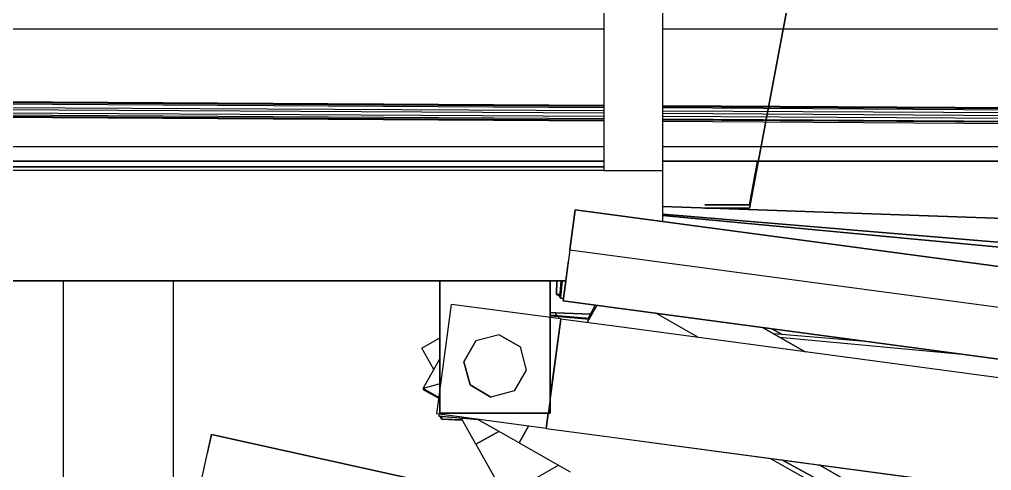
# Model space of a CAD drawing. Extents: x -32 to 51.8, y -51.6 to -5.5.
# Drawn here: x 42.97 to 44.292, y -21.286 to -20.673 of the extents above; entities that cross this region are included whole.
import ezdxf

# ---------------------------------------------------------------- set-up
doc = ezdxf.new("R2010")
doc.units = 0
doc.header["$MEASUREMENT"] = 0
doc.layers.get('0').update_dxf_attribs({"linetype": 'CONTINUOUS'})

msp = doc.modelspace()

# ---------------------------------------------------------------- linework, layer by layer
for p, q in [((43.7649, -20.2906), (43.7649, -20.8785)), ((43.8449, -20.8785), (43.8449, -20.2906)), ((43.9627, -20.9299), (44.0278, -20.5845)), ((44.0278, -20.5845), (43.9627, -20.9299)), ((40.5122, -20.6859), (43.7649, -20.6859)), ((40.5122, -20.6859), (43.7649, -20.6859)), ((43.8449, -20.6859), (49.432, -20.6859)), ((43.8449, -20.6859), (49.432, -20.6859)), ((40.5122, -20.77), (43.7649, -20.7896)), ((40.5122, -20.7732), (43.7649, -20.7928)), ((43.7649, -20.7915), (40.5122, -20.7732)), ((40.5122, -20.781), (43.7649, -20.8004)), ((43.7649, -20.7974), (40.5122, -20.781)), ((43.7649, -20.805), (40.5139, -20.7887)), ((40.5139, -20.7887), (43.7649, -20.8081)), ((43.7649, -20.81), (40.5146, -20.792)), ((40.5146, -20.792), (43.7649, -20.8112)), ((43.8449, -20.7901), (48.5711, -20.8186)), ((48.5711, -20.8186), (43.8449, -20.792)), ((43.8449, -20.7932), (48.57, -20.8216)), ((48.57, -20.8216), (43.8449, -20.7978)), ((43.8449, -20.8009), (48.5672, -20.8291)), ((48.5672, -20.8291), (43.8449, -20.8054)), ((43.8449, -20.8085), (48.5645, -20.8366)), ((48.5645, -20.8366), (43.8449, -20.8104)), ((43.8449, -20.8117), (48.5633, -20.8397)), ((40.5122, -20.8459), (43.7649, -20.8459)), ((43.8449, -20.8459), (48.615, -20.8459)), ((38.6696, -20.8659), (43.7649, -20.8659)), ((43.7649, -20.8659), (38.6696, -20.8659)), ((43.7649, -20.8659), (41.5016, -20.8659)), ((48.7807, -20.8659), (43.8449, -20.8659)), ((43.8449, -20.8659), (48.7807, -20.8659)), ((48.7807, -20.8659), (43.8449, -20.8659)), ((43.9627, -20.9299), (43.9748, -20.8659)), ((43.9748, -20.8659), (43.9627, -20.9299)), ((43.9627, -20.9253), (43.9739, -20.8659)), ((43.9739, -20.8659), (43.9627, -20.9253)), ((43.9627, -20.9253), (43.9739, -20.8659)), ((43.9739, -20.8659), (43.9627, -20.9253)), ((43.9627, -20.9299), (43.9747, -20.8659)), ((43.9748, -20.8659), (43.9627, -20.9299)), ((43.9627, -20.9299), (43.9748, -20.8659)), ((43.9748, -20.8659), (43.9627, -20.9299)), ((43.9627, -20.9253), (43.9739, -20.8659)), ((43.9739, -20.8659), (43.9627, -20.9253)), ((43.9627, -20.9253), (43.9739, -20.8659)), ((43.9739, -20.8659), (43.9627, -20.9253)), ((43.9627, -20.9299), (43.9747, -20.8659)), ((43.9748, -20.8659), (43.9627, -20.9299)), ((43.9627, -20.9299), (43.9748, -20.8659)), ((43.9748, -20.8659), (43.9627, -20.9299)), ((43.9627, -20.9253), (43.9739, -20.8659)), ((43.9739, -20.8659), (43.9627, -20.9253)), ((43.9627, -20.9253), (43.9739, -20.8659)), ((43.9739, -20.8659), (43.9627, -20.9253)), ((43.9627, -20.9299), (43.9747, -20.8659)), ((43.9748, -20.8659), (43.9627, -20.9299)), ((43.9627, -20.9299), (43.9748, -20.8659)), ((43.9748, -20.8659), (43.9627, -20.9299)), ((43.9627, -20.9299), (43.9748, -20.8659)), ((43.9748, -20.8659), (43.9627, -20.9299)), ((43.9627, -20.9299), (43.9747, -20.8659)), ((43.9748, -20.8659), (43.9627, -20.9299)), ((43.9627, -20.9299), (43.9747, -20.8659)), ((43.9748, -20.8659), (43.9627, -20.9299)), ((43.9627, -20.9299), (43.9748, -20.8659)), ((43.9748, -20.8659), (43.9627, -20.9299)), ((43.9627, -20.9253), (43.9739, -20.8659)), ((43.9739, -20.8659), (43.9627, -20.9253)), ((43.9627, -20.9253), (43.9739, -20.8659)), ((43.9739, -20.8659), (43.9627, -20.9253)), ((43.9627, -20.9253), (43.9739, -20.8659)), ((43.9739, -20.8659), (43.9627, -20.9253)), ((43.9627, -20.9253), (43.9739, -20.8659)), ((43.9739, -20.8659), (43.9627, -20.9253)), ((43.9627, -20.9253), (43.9739, -20.8659)), ((43.9739, -20.8659), (43.9627, -20.9253)), ((43.9627, -20.9253), (43.9739, -20.8659)), ((43.9739, -20.8659), (43.9627, -20.9253)), ((43.9627, -20.9253), (43.9739, -20.8659)), ((43.9739, -20.8659), (43.9627, -20.9253)), ((43.9627, -20.9253), (43.9739, -20.8659)), ((43.9739, -20.8659), (43.9627, -20.9253)), ((43.9627, -20.9299), (43.9747, -20.8659)), ((43.9748, -20.8659), (43.9627, -20.9299)), ((43.9627, -20.9299), (43.9748, -20.8659)), ((43.9748, -20.8659), (43.9627, -20.9299)), ((43.9627, -20.9299), (43.9748, -20.8659)), ((43.9748, -20.8659), (43.9627, -20.9299)), ((43.9627, -20.9299), (43.9747, -20.8659)), ((43.9748, -20.8659), (43.9627, -20.9299)), ((43.7649, -20.8738), (42.684, -20.8738)), ((42.684, -20.8738), (43.7649, -20.8738)), ((43.7649, -20.8785), (42.684, -20.8785)), ((43.1798, -20.8738), (43.0298, -20.8738)), ((43.0298, -20.8738), (43.0298, -20.8738)), ((43.1798, -20.8738), (43.1798, -20.8738)), ((43.7649, -20.8785), (43.8449, -20.8785)), ((43.8449, -20.8785), (43.8449, -20.8785)), ((43.8449, -20.8785), (43.8449, -20.8785)), ((43.8449, -20.9481), (43.8449, -20.8785)), ((43.8449, -20.8785), (43.8449, -20.8785)), ((43.7188, -20.9863), (43.726, -20.9322)), ((43.726, -20.9322), (43.7188, -20.9863)), ((43.7188, -20.9863), (43.726, -20.9322)), ((43.726, -20.9322), (51.7329, -22.0037)), ((51.7329, -22.0037), (43.726, -20.9322)), ((49.1149, -21.1152), (43.8449, -20.9275)), ((43.8449, -20.9275), (49.1149, -21.1152)), ((43.8449, -20.9275), (49.1149, -21.1152)), ((43.8449, -20.9378), (48.9633, -21.3654)), ((48.9633, -21.3654), (43.8449, -20.9378)), ((43.9022, -20.9253), (43.9022, -20.9253)), ((43.9022, -20.9253), (43.9627, -20.9253)), ((43.9627, -20.9253), (43.9022, -20.9253)), ((43.9627, -20.9253), (43.9022, -20.9253)), ((43.9022, -20.9253), (43.9022, -20.9253)), ((43.9022, -20.9253), (43.9627, -20.9253)), ((43.9627, -20.9253), (43.9022, -20.9253)), ((43.9022, -20.9253), (43.9022, -20.9253)), ((43.9022, -20.9253), (43.9627, -20.9253)), ((43.9022, -20.9253), (43.9022, -20.9253)), ((43.9022, -20.9253), (43.9627, -20.9253)), ((43.9627, -20.9253), (43.9022, -20.9253)), ((43.9627, -20.9253), (43.9022, -20.9253)), ((43.9022, -20.9253), (43.9022, -20.9253)), ((43.9022, -20.9253), (43.9627, -20.9253)), ((43.9022, -20.9253), (43.9022, -20.9253)), ((43.9022, -20.9253), (43.9627, -20.9253)), ((43.9627, -20.9253), (43.9022, -20.9253)), ((43.9022, -20.9253), (43.9022, -20.9253)), ((43.9022, -20.9253), (43.9627, -20.9253)), ((43.9627, -20.9253), (43.9022, -20.9253)), ((43.9627, -20.9253), (43.9022, -20.9253)), ((43.9022, -20.9253), (43.9022, -20.9253)), ((43.9022, -20.9253), (43.9627, -20.9253)), ((43.9022, -20.9253), (43.9022, -20.9253)), ((43.9022, -20.9253), (43.9627, -20.9253)), ((43.9627, -20.9253), (43.9022, -20.9253)), ((43.9627, -20.9253), (43.9022, -20.9253)), ((43.9022, -20.9253), (43.9022, -20.9253)), ((43.9022, -20.9253), (43.9627, -20.9253)), ((43.9022, -20.9253), (43.9022, -20.9253)), ((43.9022, -20.9253), (43.9627, -20.9253)), ((43.9627, -20.9253), (43.9022, -20.9253)), ((43.9627, -20.9253), (43.9022, -20.9253)), ((43.9022, -20.9253), (43.9022, -20.9253)), ((43.9022, -20.9253), (43.9627, -20.9253)), ((43.9022, -20.9253), (43.9022, -20.9253)), ((43.9022, -20.9253), (43.9627, -20.9253)), ((43.9627, -20.9253), (43.9022, -20.9253)), ((43.9627, -20.9253), (43.9022, -20.9253)), ((43.9022, -20.9253), (43.9022, -20.9253)), ((43.9022, -20.9253), (43.9627, -20.9253)), ((43.9627, -20.9299), (43.9022, -20.9299)), ((43.9022, -20.9299), (43.9022, -20.9299)), ((43.9022, -20.9299), (43.9627, -20.9299)), ((43.9022, -20.9299), (43.9022, -20.9299)), ((43.9022, -20.9299), (43.9627, -20.9299)), ((43.9627, -20.9299), (43.9022, -20.9299)), ((43.9022, -20.9299), (43.9022, -20.9299)), ((43.9022, -20.9299), (43.9627, -20.9299)), ((43.9627, -20.9299), (43.9022, -20.9299)), ((43.9627, -20.9299), (43.9022, -20.9299)), ((43.9022, -20.9299), (43.9022, -20.9299)), ((43.9022, -20.9299), (43.9627, -20.9299)), ((43.9022, -20.9299), (43.9022, -20.9299)), ((43.9022, -20.9299), (43.9627, -20.9299)), ((43.9627, -20.9299), (43.9022, -20.9299)), ((43.9627, -20.9299), (43.9022, -20.9299)), ((43.9022, -20.9299), (43.9022, -20.9299)), ((43.9022, -20.9299), (43.9627, -20.9299)), ((43.9627, -20.9299), (43.9022, -20.9299)), ((43.9022, -20.9299), (43.9022, -20.9299)), ((43.9022, -20.9299), (43.9627, -20.9299)), ((43.9022, -20.9299), (43.9022, -20.9299)), ((43.9022, -20.9299), (43.9627, -20.9299)), ((43.9627, -20.9299), (43.9022, -20.9299)), ((43.9022, -20.9299), (43.9022, -20.9299)), ((43.9022, -20.9299), (43.9627, -20.9299)), ((43.9627, -20.9299), (43.9022, -20.9299)), ((43.9627, -20.9299), (43.9022, -20.9299)), ((43.9022, -20.9299), (43.9022, -20.9299)), ((43.9022, -20.9299), (43.9627, -20.9299)), ((43.9627, -20.9299), (43.9022, -20.9299)), ((43.9022, -20.9299), (43.9022, -20.9299)), ((43.9022, -20.9299), (43.9627, -20.9299)), ((43.9022, -20.9299), (43.9022, -20.9299)), ((43.9022, -20.9299), (43.9627, -20.9299)), ((43.9627, -20.9299), (43.9022, -20.9299)), ((43.9112, -20.9299), (43.9627, -20.9299)), ((43.9112, -20.9299), (43.9627, -20.9299)), ((43.9627, -20.9299), (43.9117, -20.9299)), ((43.9627, -20.9299), (43.9118, -20.9299)), ((43.9119, -20.9299), (43.9627, -20.9299)), ((43.9119, -20.9299), (43.9627, -20.9299)), ((43.9627, -20.9299), (43.9122, -20.9299)), ((43.9627, -20.9299), (43.9122, -20.9299)), ((43.9627, -20.9253), (43.9627, -20.9253)), ((43.9627, -20.9253), (43.9627, -20.9253)), ((43.9627, -20.9253), (43.9627, -20.9253)), ((43.9627, -20.9253), (43.9627, -20.9253)), ((43.9627, -20.9253), (43.9627, -20.9253)), ((43.9627, -20.9253), (43.9627, -20.9253)), ((43.9627, -20.9253), (43.9627, -20.9253)), ((43.9627, -20.9253), (43.9627, -20.9253)), ((43.9627, -20.9253), (43.9627, -20.9253)), ((43.9627, -20.9253), (43.9627, -20.9253)), ((43.9627, -20.9253), (43.9627, -20.9253)), ((43.9627, -20.9253), (43.9627, -20.9253)), ((43.9627, -20.9253), (43.9627, -20.9253)), ((43.9627, -20.9253), (43.9627, -20.9253)), ((43.9627, -20.9299), (43.9627, -20.9299)), ((43.9627, -20.9299), (43.9627, -20.9299)), ((43.9627, -20.9299), (43.9627, -20.9299)), ((43.9627, -20.9299), (43.9627, -20.9299)), ((43.9627, -20.9299), (43.9627, -20.9299)), ((43.9627, -20.9299), (43.9627, -20.9299)), ((43.9627, -20.9299), (43.9627, -20.9299)), ((43.9627, -20.9299), (43.9627, -20.9299)), ((43.9627, -20.9299), (43.9627, -20.9299)), ((43.9627, -20.9299), (43.9627, -20.9299)), ((43.9627, -20.9299), (43.9627, -20.9299)), ((43.9627, -20.9299), (43.9627, -20.9299)), ((43.9627, -20.9299), (43.9627, -20.9299)), ((43.9627, -20.9299), (43.9627, -20.9299)), ((43.9627, -20.9299), (43.9627, -20.9299)), ((43.9627, -20.9299), (43.9627, -20.9299)), ((43.8449, -20.9399), (48.9303, -21.416)), ((48.9303, -21.416), (43.8449, -20.9399)), ((43.7188, -20.9863), (43.7095, -21.0557)), ((43.7188, -20.9863), (51.7256, -22.0578)), ((43.7095, -21.0557), (43.7167, -21.0015)), ((42.684, -21.0285), (43.7131, -21.0285)), ((43.7131, -21.0285), (42.684, -21.0285)), ((42.684, -21.0285), (43.7131, -21.0285)), ((42.834, -21.0285), (43.5419, -21.0285)), ((43.5419, -21.0285), (42.834, -21.0285)), ((43.0298, -21.0285), (43.0298, -21.5038)), ((43.1798, -21.5038), (43.1798, -21.0285)), ((43.6919, -21.0285), (43.5419, -21.0285)), ((43.6919, -21.0285), (43.5419, -21.0285)), ((43.5419, -21.0285), (43.5419, -21.0285)), ((43.5419, -21.0285), (43.5419, -21.0285)), ((43.5419, -21.0285), (43.5419, -21.2085)), ((43.5419, -21.0285), (43.5419, -21.0285)), ((43.5419, -21.2085), (43.5419, -21.0285)), ((43.5419, -21.0285), (43.5419, -21.0285)), ((43.6919, -21.0285), (43.7131, -21.0285)), ((43.7131, -21.0285), (43.6919, -21.0285)), ((43.6919, -21.0285), (43.6919, -21.0285)), ((43.6919, -21.2085), (43.6919, -21.0285)), ((43.6919, -21.0285), (43.6919, -21.0285)), ((43.6919, -21.0285), (43.6919, -21.2085)), ((43.6919, -21.0285), (43.6919, -21.0285)), ((43.7011, -21.0285), (43.7004, -21.0471)), ((43.7004, -21.0471), (43.7011, -21.0285)), ((43.7011, -21.0285), (43.7004, -21.0471)), ((43.7004, -21.0471), (43.7011, -21.0285)), ((43.7011, -21.0285), (43.7004, -21.0471)), ((43.7004, -21.0471), (43.7011, -21.0285)), ((43.7011, -21.0285), (43.7004, -21.0471)), ((43.7004, -21.0471), (43.7011, -21.0285)), ((43.7011, -21.0285), (43.7004, -21.0471)), ((43.7004, -21.0471), (43.7011, -21.0285)), ((43.7011, -21.0285), (43.7004, -21.0471)), ((43.7004, -21.0471), (43.7011, -21.0285)), ((43.7011, -21.0285), (43.7004, -21.0471)), ((43.7004, -21.0471), (43.7011, -21.0285)), ((43.7011, -21.0285), (43.7004, -21.0471)), ((43.7004, -21.0471), (43.7011, -21.0285)), ((43.7011, -21.0285), (43.7004, -21.0471)), ((43.7004, -21.0471), (43.7011, -21.0285)), ((43.7011, -21.0285), (43.7004, -21.0471)), ((43.7004, -21.0471), (43.7011, -21.0285)), ((43.7011, -21.0285), (43.7004, -21.0471)), ((43.7004, -21.0471), (43.7011, -21.0285)), ((43.7011, -21.0285), (43.7004, -21.0471)), ((43.7004, -21.0471), (43.7011, -21.0285)), ((43.7011, -21.0285), (43.7004, -21.0471)), ((43.7004, -21.0471), (43.7011, -21.0285)), ((43.7011, -21.0285), (43.7004, -21.0471)), ((43.7004, -21.0471), (43.7011, -21.0285)), ((43.7049, -21.0512), (43.7068, -21.0285)), ((43.7068, -21.0285), (43.7049, -21.0512)), ((43.7049, -21.0512), (43.7068, -21.0285)), ((43.7068, -21.0285), (43.7049, -21.0512)), ((43.7049, -21.0512), (43.7068, -21.0285)), ((43.7068, -21.0285), (43.7049, -21.0512)), ((43.7049, -21.0512), (43.7068, -21.0285)), ((43.7068, -21.0285), (43.7049, -21.0512)), ((43.7049, -21.0512), (43.7068, -21.0285)), ((43.7068, -21.0285), (43.7049, -21.0512)), ((43.7049, -21.0512), (43.7068, -21.0285)), ((43.7068, -21.0285), (43.7049, -21.0512)), ((43.7049, -21.0512), (43.7068, -21.0285)), ((43.7069, -21.0285), (43.705, -21.0512)), ((43.705, -21.0512), (43.7069, -21.0285)), ((43.7069, -21.0285), (43.705, -21.0512)), ((43.705, -21.0512), (43.7069, -21.0285)), ((43.7069, -21.0285), (43.705, -21.0512)), ((43.705, -21.0512), (43.7069, -21.0285)), ((43.7069, -21.0285), (43.705, -21.0512)), ((43.705, -21.0512), (43.7069, -21.0285)), ((43.7069, -21.0285), (43.705, -21.0512)), ((43.705, -21.0512), (43.7069, -21.0285)), ((43.7069, -21.0285), (43.705, -21.0512)), ((43.705, -21.0512), (43.7069, -21.0285)), ((43.7069, -21.0285), (43.705, -21.0512)), ((43.705, -21.0512), (43.7069, -21.0285)), ((43.7068, -21.0285), (43.705, -21.0512)), ((43.7081, -21.0285), (43.7059, -21.0521)), ((43.7059, -21.0521), (43.7081, -21.0285)), ((43.7081, -21.0285), (43.7059, -21.0521)), ((43.7059, -21.0521), (43.7081, -21.0285)), ((43.7081, -21.0285), (43.7059, -21.0521)), ((43.7059, -21.0521), (43.7081, -21.0285)), ((43.7081, -21.0285), (43.7059, -21.0521)), ((43.7059, -21.0521), (43.7081, -21.0285)), ((43.7081, -21.0285), (43.7059, -21.0521)), ((43.7059, -21.0521), (43.7081, -21.0285)), ((43.7081, -21.0285), (43.7059, -21.0521)), ((43.7059, -21.0521), (43.7081, -21.0285)), ((43.7081, -21.0285), (43.7059, -21.0521)), ((43.7059, -21.0521), (43.7081, -21.0285)), ((43.7081, -21.0285), (43.7059, -21.0521)), ((43.7059, -21.0521), (43.7081, -21.0285)), ((43.7081, -21.0285), (43.7059, -21.0521)), ((43.7059, -21.0521), (43.7081, -21.0285)), ((43.7081, -21.0285), (43.7059, -21.0521)), ((43.7059, -21.0521), (43.7081, -21.0285)), ((43.7081, -21.0285), (43.7059, -21.0521)), ((43.7059, -21.0521), (43.7081, -21.0285)), ((43.7081, -21.0285), (43.7059, -21.0521)), ((43.7059, -21.0521), (43.7081, -21.0285)), ((43.7081, -21.0285), (43.7059, -21.0521)), ((43.7059, -21.0521), (43.7081, -21.0285)), ((43.7081, -21.0285), (43.7059, -21.0521)), ((43.7059, -21.0521), (43.7081, -21.0285)), ((43.7131, -21.0285), (43.7095, -21.0557)), ((43.7095, -21.0557), (43.7131, -21.0285)), ((43.7131, -21.0285), (43.7095, -21.0557)), ((43.7095, -21.0557), (43.7131, -21.0285)), ((43.7131, -21.0285), (43.7095, -21.0557)), ((43.7095, -21.0557), (43.7131, -21.0285)), ((43.7131, -21.0285), (43.7095, -21.0557)), ((43.7095, -21.0557), (43.7131, -21.0285)), ((43.7131, -21.0285), (43.7095, -21.0557)), ((43.7095, -21.0557), (43.7131, -21.0285)), ((43.7131, -21.0285), (43.7095, -21.0557)), ((43.7095, -21.0557), (43.7131, -21.0285)), ((43.7131, -21.0285), (43.7095, -21.0557)), ((43.7095, -21.0557), (43.7131, -21.0285)), ((43.7131, -21.0285), (43.7095, -21.0557)), ((43.7095, -21.0557), (43.7131, -21.0285)), ((43.7131, -21.0285), (43.7095, -21.0557)), ((43.7095, -21.0557), (43.7131, -21.0285)), ((43.7131, -21.0285), (43.7095, -21.0557)), ((43.7095, -21.0557), (43.7131, -21.0285)), ((43.7131, -21.0285), (43.7095, -21.0557)), ((43.7095, -21.0557), (43.7131, -21.0285)), ((43.7131, -21.0285), (43.7095, -21.0557)), ((43.7095, -21.0557), (43.7131, -21.0285)), ((43.7053, -21.0473), (43.7004, -21.0471)), ((43.7004, -21.0471), (43.7004, -21.0471)), ((43.7053, -21.0473), (43.7004, -21.0471)), ((43.7004, -21.0471), (43.7004, -21.0471)), ((43.7004, -21.0471), (43.7004, -21.0471)), ((43.7004, -21.0471), (43.7004, -21.0471)), ((43.7004, -21.0471), (43.7004, -21.0471)), ((43.7004, -21.0471), (43.7004, -21.0471)), ((43.7004, -21.0471), (43.7004, -21.0471)), ((43.7004, -21.0471), (43.7004, -21.0471)), ((43.7004, -21.0471), (43.7004, -21.0471)), ((43.7004, -21.0471), (43.7004, -21.0471)), ((43.7004, -21.0471), (43.7004, -21.0471)), ((43.7004, -21.0471), (43.7004, -21.0471)), ((43.7004, -21.0471), (43.7004, -21.0471)), ((43.7004, -21.0471), (43.7004, -21.0471)), ((43.7004, -21.0471), (43.7053, -21.0472)), ((43.7004, -21.0471), (43.7004, -21.0471)), ((43.7004, -21.0471), (43.7053, -21.0473)), ((43.7004, -21.0471), (43.7004, -21.0471)), ((43.7004, -21.0471), (43.7053, -21.0473)), ((43.7004, -21.0471), (43.7004, -21.0471)), ((43.7053, -21.0473), (43.7004, -21.0471)), ((43.7004, -21.0471), (43.7053, -21.0473)), ((43.7004, -21.0471), (43.7004, -21.0471)), ((43.7004, -21.0471), (43.7004, -21.0471)), ((43.7053, -21.0473), (43.7004, -21.0471)), ((43.7004, -21.0471), (43.7053, -21.0473)), ((43.7004, -21.0471), (43.7004, -21.0471)), ((43.7004, -21.0471), (43.7004, -21.0471)), ((43.7004, -21.0471), (43.7053, -21.0473)), ((43.7004, -21.0471), (43.7004, -21.0471)), ((43.7004, -21.0471), (43.7053, -21.0473)), ((43.7004, -21.0471), (43.7004, -21.0471)), ((43.7004, -21.0471), (43.7053, -21.0473)), ((43.7004, -21.0471), (43.7004, -21.0471)), ((43.7004, -21.0471), (43.7053, -21.0473)), ((43.7004, -21.0471), (43.7004, -21.0471)), ((43.7004, -21.0471), (43.7004, -21.0471)), ((43.7053, -21.0473), (43.7004, -21.0471)), ((43.7004, -21.0471), (43.7053, -21.0473)), ((43.7004, -21.0471), (43.7053, -21.0473)), ((43.7004, -21.0471), (43.7053, -21.0473)), ((43.7004, -21.0471), (43.7004, -21.0471)), ((43.7004, -21.0471), (43.7004, -21.0471)), ((43.7004, -21.0471), (43.7053, -21.0473)), ((43.7004, -21.0471), (43.7004, -21.0471)), ((43.7004, -21.0471), (43.7053, -21.0473)), ((43.7004, -21.0471), (43.7004, -21.0471)), ((43.7004, -21.0471), (43.7004, -21.0471)), ((43.7053, -21.0473), (43.7004, -21.0471)), ((43.7004, -21.0471), (43.7004, -21.0471)), ((43.7004, -21.0471), (43.7053, -21.0473)), ((43.7004, -21.0471), (43.7053, -21.0472)), ((43.7004, -21.0471), (43.7004, -21.0471)), ((43.7004, -21.0471), (43.7004, -21.0471)), ((43.7004, -21.0471), (43.7053, -21.0473)), ((43.7004, -21.0471), (43.7004, -21.0471)), ((43.7004, -21.0471), (43.7053, -21.0473)), ((43.7004, -21.0471), (43.7004, -21.0471)), ((43.7004, -21.0471), (43.7053, -21.0473)), ((43.7053, -21.0473), (43.7004, -21.0471)), ((43.7004, -21.0471), (43.7053, -21.0473)), ((43.7004, -21.0471), (43.7004, -21.0471)), ((43.7053, -21.0473), (43.7004, -21.0471)), ((43.7004, -21.0471), (43.7004, -21.0471)), ((43.7004, -21.0471), (43.7053, -21.0473)), ((43.7004, -21.0471), (43.7004, -21.0471)), ((43.7004, -21.0471), (43.7053, -21.0473)), ((43.7053, -21.0473), (43.7004, -21.0471)), ((43.7004, -21.0471), (43.7004, -21.0471)), ((43.7053, -21.0473), (43.7004, -21.0471)), ((43.7004, -21.0471), (43.7004, -21.0471)), ((43.7053, -21.0473), (43.7004, -21.0471)), ((43.7004, -21.0471), (43.7053, -21.0472)), ((43.7023, -21.0472), (43.7022, -21.0486)), ((43.7022, -21.0486), (43.7022, -21.0486)), ((43.7022, -21.0486), (43.7022, -21.0486)), ((43.7022, -21.0486), (43.7022, -21.0486)), ((43.7022, -21.0486), (43.7022, -21.0486)), ((43.7022, -21.0486), (43.7022, -21.0486)), ((43.7022, -21.0486), (43.7022, -21.0486)), ((43.7022, -21.0486), (43.7022, -21.0486)), ((43.7022, -21.0486), (43.7022, -21.0486)), ((43.7022, -21.0486), (43.7022, -21.0486)), ((43.7022, -21.0486), (43.7022, -21.0486)), ((43.7022, -21.0486), (43.7022, -21.0486)), ((43.7022, -21.0486), (43.7022, -21.0486)), ((43.7022, -21.0486), (43.7022, -21.0486)), ((43.7022, -21.0486), (43.7022, -21.0486)), ((43.7022, -21.0486), (43.7022, -21.0486)), ((43.7022, -21.0486), (43.7022, -21.0486)), ((43.7022, -21.0486), (43.7022, -21.0486)), ((43.7022, -21.0486), (43.7022, -21.0486)), ((43.7022, -21.0486), (43.7022, -21.0486)), ((43.7022, -21.0486), (43.7022, -21.0486)), ((43.7022, -21.0486), (43.7022, -21.0486)), ((43.7022, -21.0486), (43.7022, -21.0486)), ((43.7022, -21.0486), (43.7022, -21.0486)), ((43.7022, -21.0486), (43.7022, -21.0486)), ((43.7022, -21.0486), (43.7022, -21.0486)), ((43.7022, -21.0486), (43.7022, -21.0486)), ((43.7022, -21.0486), (43.7022, -21.0486)), ((43.7022, -21.0486), (43.7022, -21.0486)), ((43.7022, -21.0486), (43.7022, -21.0486)), ((43.7022, -21.0486), (43.7022, -21.0486)), ((43.7022, -21.0486), (43.7052, -21.0488)), ((43.7022, -21.0486), (43.7052, -21.0488)), ((43.7052, -21.0488), (43.7022, -21.0486)), ((43.7022, -21.0486), (43.7022, -21.0486)), ((43.7022, -21.0486), (43.7022, -21.0486)), ((43.7022, -21.0486), (43.7022, -21.0486)), ((43.7022, -21.0486), (43.7052, -21.0488)), ((43.7022, -21.0486), (43.7052, -21.0488)), ((43.7022, -21.0486), (43.7022, -21.0486)), ((43.7022, -21.0486), (43.7052, -21.0488)), ((43.7022, -21.0486), (43.7052, -21.0488)), ((43.7052, -21.0488), (43.7022, -21.0486)), ((43.7022, -21.0486), (43.7022, -21.0486)), ((43.7022, -21.0486), (43.7022, -21.0486)), ((43.7022, -21.0486), (43.7022, -21.0486)), ((43.7022, -21.0486), (43.7022, -21.0486)), ((43.7022, -21.0486), (43.7052, -21.0488)), ((43.7022, -21.0486), (43.7022, -21.0486)), ((43.7052, -21.0488), (43.7022, -21.0486)), ((43.7022, -21.0486), (43.7022, -21.0486)), ((43.7022, -21.0486), (43.7022, -21.0486)), ((43.7052, -21.0488), (43.7022, -21.0486)), ((43.7022, -21.0486), (43.7022, -21.0486)), ((43.7052, -21.0488), (43.7022, -21.0486)), ((43.7022, -21.0486), (43.7022, -21.0486)), ((43.7022, -21.0486), (43.7022, -21.0486)), ((43.7022, -21.0486), (43.7052, -21.0488)), ((43.7022, -21.0486), (43.7022, -21.0486)), ((43.7022, -21.0486), (43.7022, -21.0486)), ((43.7022, -21.0486), (43.7052, -21.0488)), ((43.7022, -21.0486), (43.7022, -21.0486)), ((43.7052, -21.0488), (43.7022, -21.0486)), ((43.7052, -21.0488), (43.7022, -21.0486)), ((43.7022, -21.0486), (43.7022, -21.0486)), ((43.7022, -21.0486), (43.7052, -21.0488)), ((43.7022, -21.0486), (43.7022, -21.0486)), ((43.7052, -21.0488), (43.7022, -21.0486)), ((43.7022, -21.0486), (43.7022, -21.0486)), ((43.7022, -21.0486), (43.7022, -21.0486)), ((43.7022, -21.0486), (43.7052, -21.0488)), ((43.7022, -21.0486), (43.7022, -21.0486)), ((43.7022, -21.0486), (43.7022, -21.0486)), ((43.7022, -21.0486), (43.7052, -21.0488)), ((43.7052, -21.0488), (43.7022, -21.0486)), ((43.7022, -21.0486), (43.7022, -21.0486)), ((43.7052, -21.0488), (43.7022, -21.0486)), ((43.7022, -21.0486), (43.7022, -21.0486)), ((43.7052, -21.0488), (43.7022, -21.0486)), ((43.7022, -21.0486), (43.7022, -21.0486)), ((43.7022, -21.0486), (43.7022, -21.0486)), ((43.7022, -21.0486), (43.7052, -21.0488)), ((43.7022, -21.0486), (43.7022, -21.0486)), ((43.7052, -21.0488), (43.7022, -21.0486)), ((43.7022, -21.0486), (43.7022, -21.0486)), ((43.7022, -21.0486), (43.7022, -21.0486)), ((43.7022, -21.0486), (43.7052, -21.0488)), ((43.7022, -21.0486), (43.7022, -21.0486)), ((43.7022, -21.0486), (43.7052, -21.0488)), ((43.7052, -21.0488), (43.7022, -21.0486)), ((43.7022, -21.0486), (43.7022, -21.0486)), ((43.7022, -21.0486), (43.7052, -21.0488)), ((43.7022, -21.0486), (43.7052, -21.0488)), ((43.7022, -21.0486), (43.7022, -21.0486)), ((43.7022, -21.0486), (43.7022, -21.0486)), ((43.7022, -21.0486), (43.7052, -21.0488)), ((43.7022, -21.0486), (43.7022, -21.0486)), ((43.7022, -21.0486), (43.7052, -21.0488)), ((43.7022, -21.0486), (43.7022, -21.0486)), ((43.7022, -21.0486), (43.7052, -21.0488)), ((43.7022, -21.0486), (43.7052, -21.0488)), ((43.7022, -21.0486), (43.7022, -21.0486)), ((43.7052, -21.0488), (43.7022, -21.0486)), ((43.705, -21.0512), (43.7049, -21.0512)), ((43.7049, -21.0512), (43.7049, -21.0512)), ((43.7049, -21.0512), (43.7049, -21.0512)), ((43.7049, -21.0512), (43.7049, -21.0512)), ((43.7049, -21.0512), (43.7049, -21.0512)), ((43.7049, -21.0512), (43.7049, -21.0512)), ((43.705, -21.0512), (43.705, -21.0512)), ((43.705, -21.0512), (43.705, -21.0512)), ((43.705, -21.0512), (43.705, -21.0512)), ((43.705, -21.0512), (43.705, -21.0512)), ((43.705, -21.0512), (43.705, -21.0512)), ((43.705, -21.0512), (43.705, -21.0512)), ((43.706, -21.0513), (43.705, -21.0512)), ((43.705, -21.0512), (43.706, -21.0513)), ((43.706, -21.0513), (43.705, -21.0512)), ((43.705, -21.0512), (43.705, -21.0512)), ((43.705, -21.0512), (43.705, -21.0512)), ((43.705, -21.0512), (43.706, -21.0513)), ((43.706, -21.0513), (43.705, -21.0512)), ((43.705, -21.0512), (43.705, -21.0512)), ((43.705, -21.0512), (43.705, -21.0512)), ((43.705, -21.0512), (43.706, -21.0513)), ((43.706, -21.0513), (43.705, -21.0512)), ((43.705, -21.0512), (43.705, -21.0512)), ((43.705, -21.0512), (43.705, -21.0512)), ((43.705, -21.0512), (43.706, -21.0513)), ((43.705, -21.0512), (43.705, -21.0512)), ((43.705, -21.0512), (43.706, -21.0513)), ((43.706, -21.0513), (43.705, -21.0512)), ((43.705, -21.0512), (43.705, -21.0512)), ((43.705, -21.0512), (43.705, -21.0512)), ((43.705, -21.0512), (43.705, -21.0512)), ((43.706, -21.0513), (43.705, -21.0512)), ((43.705, -21.0512), (43.705, -21.0512)), ((43.706, -21.0513), (43.705, -21.0512)), ((43.705, -21.0512), (43.705, -21.0512)), ((43.705, -21.0512), (43.706, -21.0513)), ((43.705, -21.0512), (43.705, -21.0512)), ((43.705, -21.0512), (43.706, -21.0513)), ((43.705, -21.0512), (43.705, -21.0512)), ((43.706, -21.0513), (43.705, -21.0512)), ((43.705, -21.0512), (43.705, -21.0512)), ((43.705, -21.0512), (43.706, -21.0513)), ((43.705, -21.0512), (43.705, -21.0512)), ((43.705, -21.0512), (43.706, -21.0513)), ((43.705, -21.0512), (43.705, -21.0512)), ((43.705, -21.0512), (43.706, -21.0513)), ((43.705, -21.0512), (43.705, -21.0512)), ((43.705, -21.0512), (43.706, -21.0513)), ((43.705, -21.0512), (43.705, -21.0512)), ((43.705, -21.0512), (43.706, -21.0513)), ((43.705, -21.0512), (43.706, -21.0513)), ((43.705, -21.0512), (43.705, -21.0512)), ((43.705, -21.0512), (43.706, -21.0513)), ((43.705, -21.0512), (43.705, -21.0512)), ((43.705, -21.0512), (43.706, -21.0513)), ((43.705, -21.0512), (43.705, -21.0512)), ((43.706, -21.0513), (43.705, -21.0512)), ((43.705, -21.0512), (43.705, -21.0512)), ((43.705, -21.0512), (43.706, -21.0513)), ((43.705, -21.0512), (43.705, -21.0512)), ((43.705, -21.0512), (43.705, -21.0512)), ((43.705, -21.0512), (43.706, -21.0513)), ((43.706, -21.0513), (43.705, -21.0512)), ((43.705, -21.0512), (43.705, -21.0512)), ((43.706, -21.0513), (43.705, -21.0512)), ((43.705, -21.0512), (43.705, -21.0512)), ((43.705, -21.0512), (43.706, -21.0513)), ((43.706, -21.0513), (43.705, -21.0512)), ((43.705, -21.0512), (43.706, -21.0513)), ((43.705, -21.0512), (43.705, -21.0512)), ((43.706, -21.0513), (43.705, -21.0512)), ((43.705, -21.0512), (43.705, -21.0512)), ((43.706, -21.0513), (43.705, -21.0512)), ((43.705, -21.0512), (43.706, -21.0513)), ((43.705, -21.0512), (43.706, -21.0513)), ((43.706, -21.0513), (43.705, -21.0512)), ((43.705, -21.0512), (43.705, -21.0512)), ((43.706, -21.0513), (43.705, -21.0512)), ((43.705, -21.0512), (43.705, -21.0512)), ((43.706, -21.0513), (43.705, -21.0512)), ((43.7059, -21.0521), (43.7059, -21.0521)), ((43.7059, -21.0521), (43.7059, -21.0521)), ((43.7059, -21.0521), (43.7059, -21.0521)), ((43.7059, -21.0521), (43.7059, -21.0521)), ((43.7059, -21.0521), (43.7059, -21.0521)), ((43.7059, -21.0521), (43.7059, -21.0521)), ((43.7059, -21.0521), (43.7059, -21.0521)), ((43.7059, -21.0521), (43.7059, -21.0521)), ((43.7059, -21.0521), (43.7059, -21.0521)), ((43.7059, -21.0521), (43.7059, -21.0521)), ((43.7059, -21.0521), (43.7059, -21.0521)), ((43.7059, -21.0521), (43.7059, -21.0521)), ((43.7059, -21.0521), (43.7099, -21.0524)), ((43.7059, -21.0521), (43.7059, -21.0521)), ((43.7099, -21.0524), (43.7059, -21.0521)), ((43.7099, -21.0524), (43.7059, -21.0521)), ((43.7059, -21.0521), (43.7059, -21.0521)), ((43.7099, -21.0524), (43.7059, -21.0521)), ((43.7059, -21.0521), (43.7099, -21.0525)), ((43.7099, -21.0525), (43.7059, -21.0521)), ((43.7059, -21.0521), (43.7059, -21.0521)), ((43.7059, -21.0521), (43.7059, -21.0521)), ((43.7059, -21.0521), (43.7099, -21.0525)), ((43.7059, -21.0521), (43.7059, -21.0521)), ((43.7059, -21.0521), (43.7099, -21.0525)), ((43.7059, -21.0521), (43.7059, -21.0521)), ((43.7059, -21.0521), (43.7099, -21.0525)), ((43.7059, -21.0521), (43.7059, -21.0521)), ((43.7099, -21.0525), (43.7059, -21.0521)), ((43.7059, -21.0521), (43.7059, -21.0521)), ((43.7059, -21.0521), (43.7059, -21.0521)), ((43.7059, -21.0521), (43.7099, -21.0525)), ((43.7059, -21.0521), (43.7059, -21.0521)), ((43.7059, -21.0521), (43.7099, -21.0525)), ((43.7059, -21.0521), (43.7059, -21.0521)), ((43.7099, -21.0525), (43.7059, -21.0521)), ((43.7059, -21.0521), (43.7059, -21.0521)), ((43.7059, -21.0521), (43.7099, -21.0525)), ((43.7059, -21.0521), (43.7059, -21.0521)), ((43.7059, -21.0521), (43.7099, -21.0525)), ((43.7059, -21.0521), (43.7059, -21.0521)), ((43.7059, -21.0521), (43.7059, -21.0521)), ((43.7059, -21.0521), (43.7099, -21.0525)), ((43.7059, -21.0521), (43.7059, -21.0521)), ((43.7099, -21.0525), (43.7059, -21.0521)), ((43.7059, -21.0521), (43.7059, -21.0521)), ((43.7059, -21.0521), (43.7099, -21.0525)), ((43.7059, -21.0521), (43.7059, -21.0521)), ((43.7099, -21.0525), (43.7059, -21.0521)), ((43.7059, -21.0521), (43.7059, -21.0521)), ((43.7059, -21.0521), (43.7099, -21.0524)), ((43.7059, -21.0521), (43.7059, -21.0521)), ((43.7059, -21.0521), (43.7099, -21.0524)), ((43.7059, -21.0521), (43.7059, -21.0521)), ((43.7059, -21.0521), (43.7099, -21.0524)), ((43.7059, -21.0521), (43.7059, -21.0521)), ((43.7059, -21.0521), (43.7099, -21.0524)), ((43.7059, -21.0521), (43.7059, -21.0521)), ((43.7099, -21.0524), (43.7059, -21.0521)), ((43.7059, -21.0521), (43.7059, -21.0521)), ((43.7099, -21.0524), (43.7059, -21.0521)), ((43.7059, -21.0521), (43.7059, -21.0521)), ((43.7059, -21.0521), (43.7099, -21.0524)), ((43.7059, -21.0521), (43.7059, -21.0521)), ((43.7099, -21.0524), (43.7059, -21.0521)), ((43.7059, -21.0521), (43.7059, -21.0521)), ((43.7059, -21.0521), (43.7059, -21.0521)), ((43.7059, -21.0521), (43.7059, -21.0521)), ((43.7059, -21.0521), (43.7099, -21.0524)), ((43.7059, -21.0521), (43.7059, -21.0521)), ((43.7099, -21.0524), (43.7059, -21.0521)), ((43.7059, -21.0521), (43.7059, -21.0521)), ((43.7099, -21.0524), (43.7059, -21.0521)), ((43.7059, -21.0521), (43.7059, -21.0521)), ((43.7059, -21.0521), (43.7099, -21.0524)), ((49.021, -21.7665), (43.7095, -21.0557)), ((49.021, -21.7665), (43.7095, -21.0557)), ((43.7095, -21.0557), (43.7095, -21.0557)), ((49.021, -21.7665), (43.7095, -21.0557)), ((43.7095, -21.0557), (43.7095, -21.0557)), ((43.7095, -21.0557), (49.021, -21.7665)), ((43.7095, -21.0557), (43.7095, -21.0557)), ((43.7095, -21.0557), (43.7095, -21.0557)), ((43.7095, -21.0557), (43.7095, -21.0557)), ((43.7095, -21.0557), (43.7095, -21.0557)), ((43.7095, -21.0557), (43.7095, -21.0557)), ((43.7095, -21.0557), (43.7095, -21.0557)), ((43.7095, -21.0557), (43.7095, -21.0557)), ((43.7095, -21.0557), (43.7095, -21.0557)), ((43.7095, -21.0557), (43.7095, -21.0557)), ((43.7095, -21.0557), (43.7095, -21.0557)), ((43.7095, -21.0557), (43.7095, -21.0557)), ((43.7095, -21.0557), (51.7163, -22.1272)), ((43.7095, -21.0557), (43.7095, -21.0557)), ((43.7095, -21.0557), (49.021, -21.7665)), ((43.7095, -21.0557), (43.7095, -21.0557)), ((49.021, -21.7665), (43.7095, -21.0557)), ((43.7095, -21.0557), (43.7095, -21.0557)), ((43.7095, -21.0557), (43.7095, -21.0557)), ((43.7095, -21.0557), (49.021, -21.7665)), ((43.7095, -21.0557), (43.7095, -21.0557)), ((49.021, -21.7665), (43.7095, -21.0557)), ((43.7095, -21.0557), (43.7095, -21.0557)), ((43.7095, -21.0557), (43.7095, -21.0557)), ((49.021, -21.7665), (43.7095, -21.0557)), ((49.021, -21.7665), (43.7095, -21.0557)), ((43.7095, -21.0557), (49.021, -21.7665)), ((43.7095, -21.0557), (43.7095, -21.0557)), ((43.7095, -21.0557), (43.7095, -21.0557)), ((43.7095, -21.0557), (49.021, -21.7665)), ((49.021, -21.7665), (43.7095, -21.0557)), ((43.7095, -21.0557), (43.7095, -21.0557)), ((43.7095, -21.0557), (43.7095, -21.0557)), ((49.021, -21.7665), (43.7095, -21.0557)), ((43.7095, -21.0557), (43.7095, -21.0557)), ((43.7095, -21.0557), (49.021, -21.7665)), ((43.7095, -21.0557), (43.7095, -21.0557)), ((43.7095, -21.0557), (49.021, -21.7665)), ((43.7095, -21.0557), (43.7095, -21.0557)), ((49.021, -21.7665), (43.7095, -21.0557)), ((43.7095, -21.0557), (51.7163, -22.1272)), ((43.7095, -21.0557), (43.7095, -21.0557)), ((43.7095, -21.0557), (43.7095, -21.0557)), ((43.7095, -21.0557), (51.7163, -22.1272)), ((51.7163, -22.1272), (43.7095, -21.0557)), ((43.7095, -21.0557), (43.7095, -21.0557)), ((43.7095, -21.0557), (43.7095, -21.0557)), ((43.7095, -21.0557), (51.7163, -22.1272)), ((43.7095, -21.0557), (43.7095, -21.0557)), ((51.7163, -22.1272), (43.7095, -21.0557)), ((43.7095, -21.0557), (43.7095, -21.0557)), ((43.7095, -21.0557), (43.7095, -21.0557)), ((51.7163, -22.1272), (43.7095, -21.0557)), ((43.7095, -21.0557), (49.021, -21.7665)), ((43.7095, -21.0557), (43.7095, -21.0557)), ((43.7095, -21.0557), (49.021, -21.7665)), ((43.7095, -21.0557), (43.7095, -21.0557)), ((43.7095, -21.0557), (49.021, -21.7665)), ((43.7095, -21.0557), (43.7095, -21.0557)), ((43.7095, -21.0557), (49.021, -21.7665)), ((49.021, -21.7665), (43.7095, -21.0557)), ((43.7095, -21.0557), (43.7095, -21.0557)), ((43.7095, -21.0557), (51.7163, -22.1272)), ((43.7095, -21.0557), (51.7163, -22.1272)), ((43.7095, -21.0557), (51.7163, -22.1272)), ((51.7163, -22.1272), (43.7095, -21.0557)), ((43.5376, -21.2092), (43.5575, -21.0605)), ((43.7062, -21.0804), (43.5575, -21.0605)), ((43.7422, -21.0853), (43.7555, -21.0619)), ((43.7555, -21.0619), (43.7422, -21.0853)), ((43.7422, -21.0853), (43.7555, -21.0619)), ((43.7555, -21.0619), (43.7422, -21.0853)), ((43.7422, -21.0853), (43.7555, -21.0619)), ((43.7555, -21.0619), (43.7422, -21.0853)), ((43.7422, -21.0853), (43.7555, -21.0619)), ((43.7555, -21.0619), (43.7422, -21.0853)), ((43.7422, -21.0853), (43.7555, -21.0619)), ((43.7555, -21.0619), (43.7422, -21.0853)), ((43.7422, -21.0853), (43.7555, -21.0619)), ((43.7555, -21.0619), (43.7422, -21.0853)), ((43.7422, -21.0853), (43.7555, -21.0619)), ((43.7555, -21.0619), (43.7422, -21.0853)), ((43.7422, -21.0853), (43.7555, -21.0619)), ((43.7555, -21.0619), (43.7422, -21.0853)), ((43.7422, -21.0853), (43.7555, -21.0619)), ((43.7555, -21.0619), (43.7422, -21.0853)), ((43.7422, -21.0853), (43.7555, -21.0619)), ((43.7555, -21.0619), (43.7422, -21.0853)), ((43.7422, -21.0853), (43.7555, -21.0619)), ((43.7555, -21.0619), (43.7422, -21.0853)), ((43.7422, -21.0853), (43.7555, -21.0619)), ((43.7555, -21.0619), (43.7422, -21.0853)), ((43.7422, -21.0853), (43.7555, -21.0619)), ((43.7555, -21.0619), (43.7422, -21.0853)), ((43.7422, -21.0853), (43.7555, -21.0619)), ((43.7555, -21.0619), (43.7422, -21.0853)), ((43.7532, -21.0615), (43.7434, -21.0795)), ((43.7062, -21.0804), (43.6863, -21.2291)), ((43.6996, -21.0721), (43.6919, -21.0718)), ((43.6919, -21.0718), (43.6996, -21.0721)), ((43.7029, -21.0761), (43.6919, -21.0752)), ((43.6919, -21.0759), (43.7036, -21.077)), ((43.6919, -21.1869), (43.7062, -21.0805)), ((43.6919, -21.1869), (43.7062, -21.0805)), ((43.6994, -21.0758), (43.6996, -21.0721)), ((43.6996, -21.0721), (43.6994, -21.0758)), ((43.7465, -21.0737), (43.6996, -21.0721)), ((43.6996, -21.0721), (43.6996, -21.0721)), ((43.6996, -21.0721), (43.6996, -21.0721)), ((43.6996, -21.0721), (43.7465, -21.0737)), ((43.7029, -21.0761), (43.7028, -21.0769)), ((43.7028, -21.0769), (43.7029, -21.0761)), ((43.7028, -21.0769), (43.7029, -21.0761)), ((43.7454, -21.0797), (43.7029, -21.0761)), ((43.7033, -21.0769), (43.7029, -21.0761)), ((43.7029, -21.0761), (43.7029, -21.0761)), ((43.7029, -21.0761), (43.7029, -21.0761)), ((43.7033, -21.0801), (43.7036, -21.0769)), ((43.7036, -21.0769), (43.7448, -21.0808)), ((43.7855, -21.0911), (43.7062, -21.0805)), ((43.7062, -21.0805), (43.7062, -21.0805)), ((43.8936, -21.1055), (43.8354, -21.0725)), ((46.3223, -21.4306), (43.7855, -21.0911)), ((43.9804, -21.092), (44.0386, -21.1249)), ((44.0386, -21.1249), (43.9804, -21.092)), ((43.9931, -21.0936), (44.0075, -21.1015)), ((44.0075, -21.1015), (43.9931, -21.0936)), ((43.5172, -21.1201), (43.5419, -21.1061)), ((43.6226, -21.1018), (43.591, -21.1102)), ((43.6509, -21.1182), (43.6226, -21.1018)), ((43.6226, -21.1018), (43.6509, -21.1182)), ((43.7027, -21.1066), (43.7027, -21.1066)), ((44.126, -21.1114), (43.9956, -21.1005)), ((44.0035, -21.105), (44.2519, -21.1283)), ((43.5336, -21.1492), (43.5172, -21.1201)), ((43.5172, -21.1201), (43.5172, -21.1201)), ((43.5336, -21.1492), (43.5172, -21.1201)), ((43.5172, -21.1201), (43.5172, -21.1201)), ((43.5746, -21.1385), (43.591, -21.1102)), ((43.591, -21.1102), (43.5746, -21.1385)), ((43.591, -21.1102), (43.591, -21.1102)), ((43.6509, -21.1182), (43.6593, -21.1498)), ((43.5191, -21.1749), (43.5419, -21.1345)), ((43.7003, -21.1248), (43.7003, -21.1248)), ((43.583, -21.1701), (43.5746, -21.1385)), ((43.5746, -21.1385), (43.5746, -21.1385)), ((43.5746, -21.1385), (43.5746, -21.1385)), ((43.5746, -21.1385), (43.583, -21.1701)), ((43.6593, -21.1498), (43.6429, -21.1781)), ((43.6593, -21.1499), (43.6593, -21.1498)), ((43.6593, -21.1498), (43.6593, -21.1499)), ((43.5419, -21.1686), (43.5191, -21.1749)), ((43.5406, -21.1871), (43.5191, -21.1749)), ((43.5406, -21.1871), (43.5191, -21.1749)), ((43.5191, -21.1749), (43.5191, -21.1749)), ((43.5191, -21.1749), (43.5191, -21.1749)), ((43.5201, -21.1755), (43.5196, -21.1765)), ((43.5201, -21.1755), (43.5196, -21.1765)), ((43.5196, -21.1765), (43.5201, -21.1755)), ((43.6113, -21.1865), (43.583, -21.1701)), ((43.583, -21.1701), (43.583, -21.1701)), ((43.583, -21.1701), (43.583, -21.1701)), ((43.583, -21.1701), (43.6113, -21.1865)), ((43.6942, -21.1702), (43.6942, -21.1701)), ((43.6942, -21.1701), (43.6942, -21.1701)), ((43.6942, -21.1702), (43.6942, -21.1702)), ((43.5196, -21.1765), (43.5196, -21.1765)), ((43.5196, -21.1765), (43.5196, -21.1765)), ((43.5196, -21.1764), (43.5405, -21.1879)), ((43.5405, -21.1879), (43.5196, -21.1765)), ((43.5405, -21.1879), (43.5196, -21.1765)), ((43.5196, -21.1765), (43.5405, -21.1879)), ((43.5405, -21.1879), (43.5196, -21.1765)), ((43.5196, -21.1765), (43.5196, -21.1765)), ((43.5196, -21.1765), (43.5405, -21.1879)), ((43.5196, -21.1765), (43.5196, -21.1765)), ((43.5196, -21.1765), (43.5405, -21.1879)), ((43.5196, -21.1765), (43.5196, -21.1765)), ((43.5196, -21.1765), (43.5196, -21.1765)), ((43.5196, -21.1765), (43.5196, -21.1765)), ((43.5405, -21.1879), (43.5196, -21.1765)), ((43.5405, -21.1879), (43.5196, -21.1765)), ((43.5196, -21.1765), (43.5196, -21.1765)), ((43.6429, -21.1781), (43.6113, -21.1865)), ((43.6113, -21.1865), (43.6113, -21.1865)), ((43.6429, -21.1781), (43.6429, -21.1781)), ((43.6429, -21.1781), (43.6429, -21.1781)), ((43.6863, -21.2291), (43.5376, -21.2092)), ((43.5376, -21.2092), (43.5376, -21.2092)), ((43.6863, -21.2291), (43.5376, -21.2092)), ((43.5405, -21.2096), (43.5403, -21.2123)), ((43.5939, -21.2173), (43.5403, -21.2123)), ((43.594, -21.2174), (43.5403, -21.2123)), ((43.5403, -21.2123), (43.5403, -21.2123)), ((43.5409, -21.2131), (43.541, -21.2124)), ((43.5943, -21.2175), (43.5409, -21.2131)), ((43.5409, -21.2131), (43.5409, -21.2131)), ((43.5409, -21.2131), (43.541, -21.2131)), ((43.5943, -21.2176), (43.5409, -21.2131)), ((43.6919, -21.2085), (43.5419, -21.2085)), ((43.5419, -21.2085), (43.6919, -21.2085)), ((43.543, -21.2153), (43.5431, -21.2133)), ((43.543, -21.2153), (43.543, -21.2153)), ((43.5444, -21.2154), (43.543, -21.2153)), ((43.5444, -21.2154), (43.543, -21.2153)), ((43.5444, -21.2134), (43.5443, -21.2166)), ((43.5443, -21.2166), (43.5444, -21.2134)), ((43.6863, -21.2291), (43.6891, -21.2085)), ((43.6863, -21.2291), (43.6891, -21.2085)), ((43.6919, -21.2085), (43.689, -21.2085)), ((43.6919, -21.2085), (43.689, -21.2085)), ((43.689, -21.2085), (43.6919, -21.2085)), ((43.689, -21.2085), (43.6919, -21.2085)), ((43.6919, -21.2085), (43.6919, -21.2085)), ((43.6919, -21.2085), (43.6919, -21.2085)), ((43.6919, -21.2085), (43.6919, -21.2085)), ((43.6919, -21.2085), (43.6919, -21.2085)), ((43.6919, -21.2085), (43.6919, -21.2085)), ((43.6919, -21.2085), (43.6919, -21.2085)), ((43.6919, -21.2085), (43.6919, -21.2085)), ((43.5443, -21.2166), (43.5443, -21.2167)), ((43.5443, -21.2166), (43.5723, -21.2176)), ((43.5723, -21.2176), (43.5443, -21.2166)), ((43.5443, -21.2167), (43.5443, -21.2166)), ((43.5723, -21.2177), (43.5443, -21.2167)), ((43.5443, -21.2167), (43.5723, -21.2177)), ((43.5723, -21.2177), (43.5443, -21.2167)), ((43.5443, -21.2167), (43.5443, -21.2167)), ((43.5443, -21.2167), (43.5723, -21.2177)), ((43.5443, -21.2167), (43.5723, -21.2177)), ((43.5723, -21.2177), (43.5443, -21.2167)), ((43.591, -21.2507), (43.5712, -21.2156)), ((43.591, -21.2507), (43.5712, -21.2156)), ((43.6496, -21.2489), (43.5926, -21.2166)), ((43.6496, -21.2489), (43.5926, -21.2166)), ((43.6496, -21.2489), (43.6626, -21.226)), ((43.6496, -21.2489), (43.6626, -21.226)), ((43.6625, -21.226), (43.6496, -21.2489)), ((43.2162, -21.3058), (43.2313, -21.2374)), ((43.2313, -21.2374), (43.2256, -21.2634)), ((43.2313, -21.2374), (43.8829, -21.3811)), ((43.8829, -21.3811), (43.2313, -21.2374)), ((43.2313, -21.2374), (43.2313, -21.2374)), ((43.591, -21.2507), (43.622, -21.2332)), ((43.591, -21.2507), (43.622, -21.2332)), ((43.6219, -21.2332), (43.591, -21.2507)), ((43.6863, -21.2291), (43.7656, -21.2398)), ((43.7656, -21.2397), (46.3024, -21.5792)), ((43.7656, -21.2398), (43.7656, -21.2397)), ((43.7656, -21.2398), (46.3024, -21.5793)), ((43.591, -21.2507), (43.6303, -21.3204)), ((43.6496, -21.2489), (43.7192, -21.2883)), ((43.6303, -21.3204), (43.7031, -21.2792)), ((46.02, -22.4193), (43.9911, -21.2699)), ((44.0079, -21.2722), (44.427, -21.501)), ((44.427, -21.501), (44.0079, -21.2722)), ((44.0079, -21.2722), (44.427, -21.501)), ((44.427, -21.501), (44.0079, -21.2722)), ((44.0575, -21.2788), (47.8867, -23.4481)), ((47.8867, -23.4481), (44.0575, -21.2788)), ((47.8867, -23.4481), (44.0575, -21.2788)), ((44.0575, -21.2788), (47.8867, -23.4481)), ((44.0575, -21.2788), (47.8867, -23.4481)), ((44.0575, -21.2788), (47.8867, -23.4481)), ((47.8867, -23.4481), (44.0575, -21.2788)), ((44.0575, -21.2788), (47.8867, -23.4481)), ((44.0575, -21.2788), (47.8867, -23.4481)), ((47.8867, -23.4481), (44.0575, -21.2788)), ((44.0575, -21.2788), (47.8867, -23.4481)), ((44.0575, -21.2788), (47.8867, -23.4481)), ((44.0575, -21.2788), (47.8867, -23.4481)), ((47.8867, -23.4481), (44.0575, -21.2788)), ((47.8867, -23.4481), (44.0575, -21.2788)), ((44.0575, -21.2788), (47.8867, -23.4481)), ((44.0575, -21.2788), (47.8867, -23.4481)), ((44.0575, -21.2788), (47.8867, -23.4481)), ((44.0575, -21.2788), (47.8867, -23.4481)), ((47.8867, -23.4481), (44.0575, -21.2788)), ((47.8867, -23.4481), (44.0575, -21.2788)), ((44.0575, -21.2788), (47.8867, -23.4481)), ((47.8867, -23.4481), (44.0575, -21.2788)), ((44.0575, -21.2788), (47.8867, -23.4481)), ((44.0575, -21.2788), (47.8867, -23.4481)), ((47.8867, -23.4481), (44.0575, -21.2788)), ((44.0575, -21.2788), (47.8867, -23.4481)), ((44.0575, -21.2788), (47.8867, -23.4481)), ((47.8867, -23.4481), (44.0575, -21.2788)), ((47.8867, -23.4481), (44.0575, -21.2788)), ((47.8867, -23.4481), (44.0575, -21.2788)), ((44.0575, -21.2788), (47.8867, -23.4481)), ((47.8867, -23.4481), (44.0575, -21.2788)), ((44.0575, -21.2788), (47.8867, -23.4481)), ((44.0575, -21.2788), (47.8867, -23.4481)), ((47.8867, -23.4481), (44.0575, -21.2788)), ((44.0575, -21.2788), (47.8867, -23.4481)), ((44.0575, -21.2788), (47.8867, -23.4481)), ((47.8867, -23.4481), (44.0575, -21.2788))]:
    msp.add_line(p, q)

doc.saveas('drawing.dxf')
